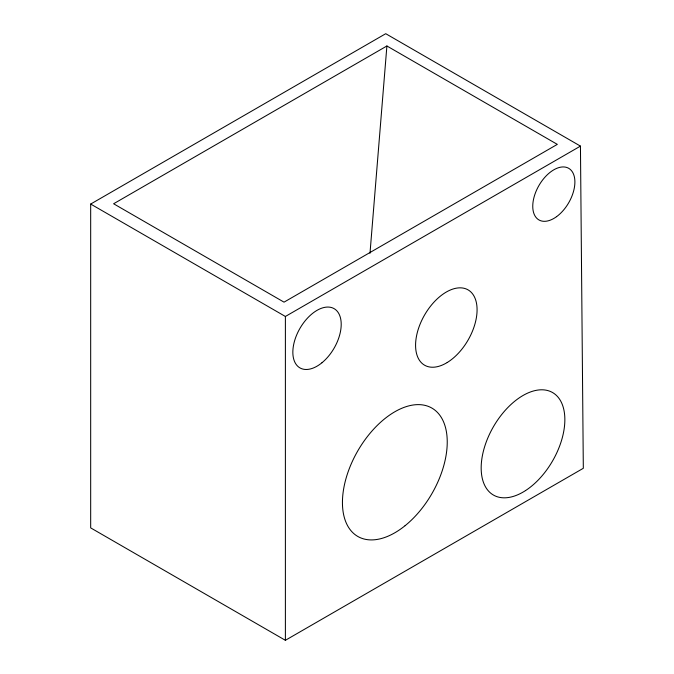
<?xml version="1.0" encoding="UTF-8"?>
<svg xmlns="http://www.w3.org/2000/svg" width="674" height="674" viewBox="0 0 674 674"><rect width="100%" height="100%" fill="white"/><g stroke="black" fill="none" stroke-linecap="round" stroke-linejoin="round"><path stroke-width="1.01" d="M369.992 253.281L386.901 45.984L557.322 144.371L284.032 302.154L113.611 203.767L386.901 45.984M90.678 204.053L385.739 33.7L580.449 146.115L583.322 468.287L285.388 640.3L90.678 527.885L90.678 204.053L285.388 316.468L580.449 146.115M285.388 316.468L285.388 640.3M321.995 362.722A34.189 19.74 -60 0 0 335.029 309.24A34.189 19.74 -60 0 0 294.049 342.839A34.189 19.74 -60 0 0 321.995 362.722M525.543 490.571A59.169 34.163 -60 0 0 557.912 397.011A59.169 34.163 -60 0 0 485.575 443.846A59.169 34.163 -60 0 0 525.543 490.571M405.099 525.686A74.115 42.791 -60 0 0 434.216 409.607A74.115 42.791 -60 0 0 345.206 481.514A74.115 42.791 -60 0 0 405.099 525.686M447.224 362.511A43.49 25.107 -60 0 0 472.499 293.78A43.49 25.107 -60 0 0 419.262 326.309A43.49 25.107 -60 0 0 447.224 362.511M556.606 216.64A29.791 17.204 -60 0 0 570.516 169.654A29.791 17.204 -60 0 0 534.347 196.1A29.791 17.204 -60 0 0 556.606 216.64"/></g></svg>
